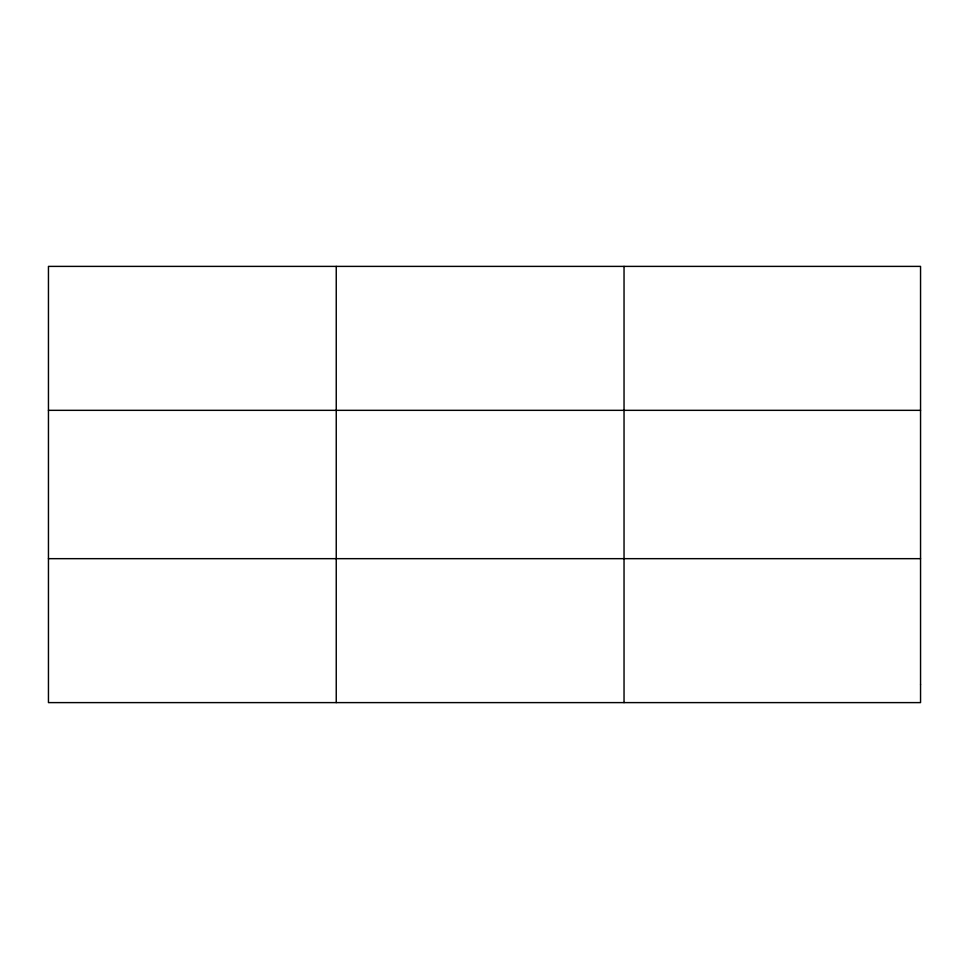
<?xml version="1.0" encoding="UTF-8"?>
<svg xmlns="http://www.w3.org/2000/svg" width="969" height="969" viewBox="0 0 969 969"><rect width="100%" height="100%" fill="white"/><g stroke="black" fill="none" stroke-linecap="round" stroke-linejoin="round"><path stroke-width="1.45" d="M336.243 266.39L336.243 702.61M624.036 266.39L624.036 702.61M48.45 410.335L920.55 410.335M48.45 558.665L920.55 558.665M920.55 684.623L920.55 702.61L48.45 702.61L48.45 266.39L920.55 266.39L920.55 684.623"/></g></svg>
